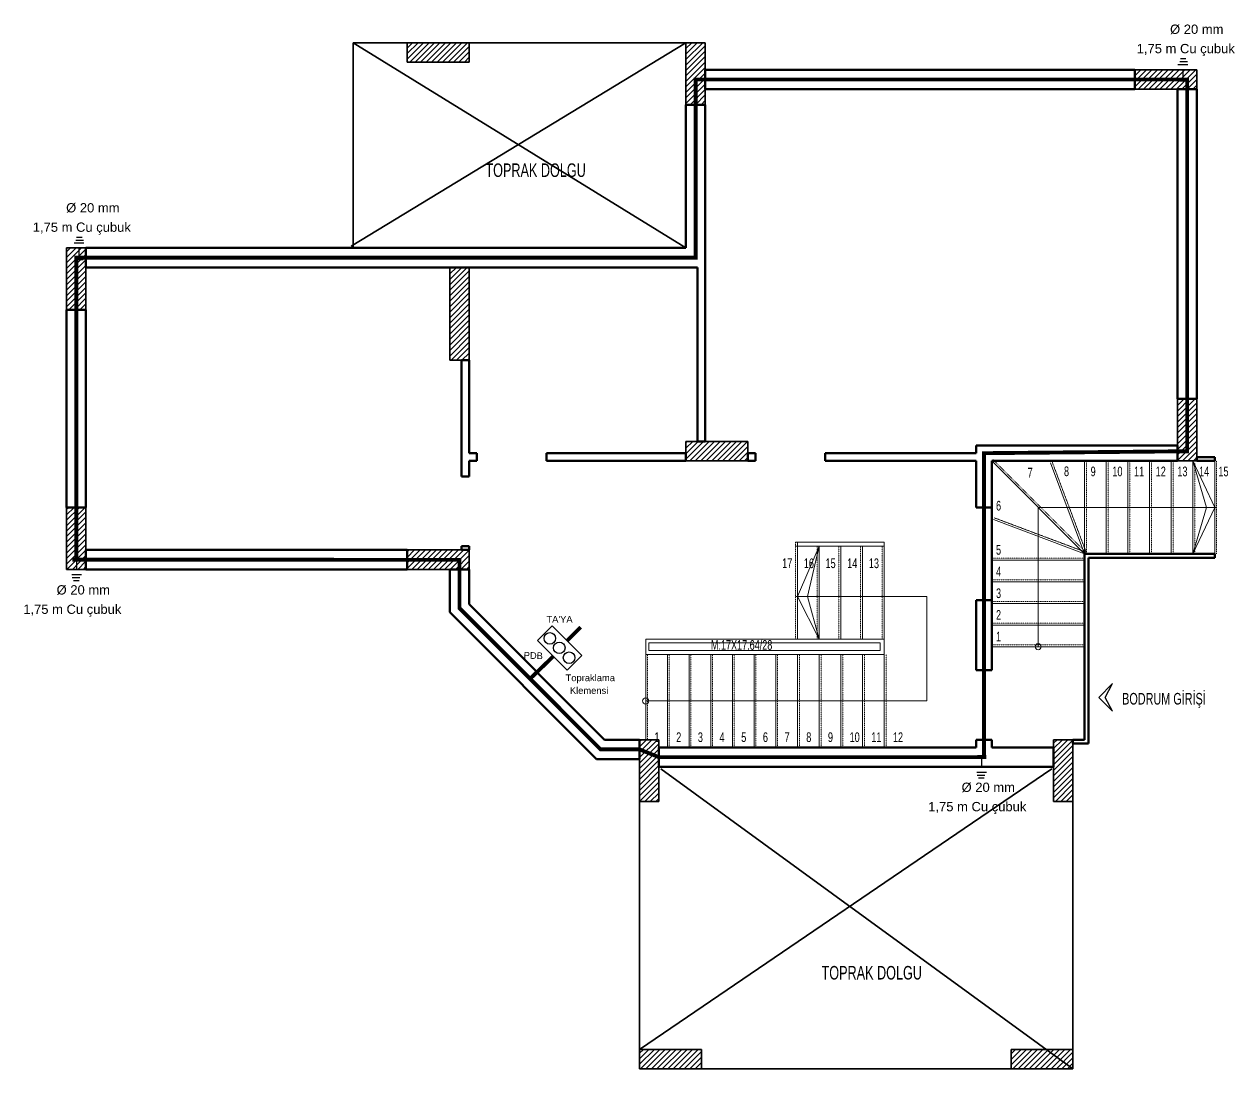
# Model space of a CAD drawing. Header units: millimetres. Extents: x -1928 to 11205, y 969 to 2843.
# Drawn here: x -643 to 921, y 1303 to 2652 of the extents above; entities that cross this region are included whole.
import ezdxf
from ezdxf.enums import TextEntityAlignment as Align

# ---------------------------------------------------------------- set-up
doc = ezdxf.new("R2010")
doc.units = ezdxf.units.MM
for name, pattern in [('__ZG_T_P__9', [0.1, 0, -0.1]), ('DASHDOT', [25.4, 12.7, -6.35, 0, -6.35]), ('DASHED', [19.05, 12.7, -6.35])]:
    doc.linetypes.add(name, pattern=pattern)
doc.layers.add('DUVAR', color=7, linetype='Continuous', lineweight=25)
doc.layers.add('ZİL', color=53, linetype='DASHDOT', lineweight=20)
doc.layers.add('GÖRÜNÜŞLER', color=8, linetype='Continuous')
doc.layers.add('Tarama', color=42, linetype='Continuous')
doc.styles.add('ARIAL', font='arial.ttf')
doc.styles.add('TXTX', font='arial.ttf')

# ---------------------------------------------------------------- blocks, each defined once
blk = doc.blocks.new('Topraklama Klemensi')
at = {"layer": 'GÖRÜNÜŞLER'}
for p, q in [((-26.75, 27.125), (0, 27.125)), ((-26.75, -27.125), (-26.75, 27.125)), ((0, 27.125), (0, -27.125)), ((0, -27.125), (-26.75, -27.125))]:
    blk.add_line(p, q, dxfattribs=at)
for centre in [(-13.25, 17.625), (-13.25, -0.375), (-13.25, -17.625)]:
    blk.add_circle(centre, 7.5, dxfattribs=at)

msp = doc.modelspace()

# ---------------------------------------------------------------- linework, layer by layer
at = {"color": 3, "linetype": 'DASHED', "lineweight": 25}
for p, q in [((860.5, 2599.4), (847.6, 2599.4)), ((859.9, 2603.2), (850.1, 2603.2)), ((858.1, 2606.9), (851, 2606.9)), ((854.3, 2580), (854.3, 2599.4)), ((-565.4, 2368.8), (-578.3, 2368.8)), ((-566.1, 2372.5), (-575.8, 2372.5)), ((-567.8, 2376.3), (-574.9, 2376.3)), ((-571.6, 2349.4), (-571.6, 2368.8)), ((-575, 1960.2), (-575, 1940.9)), ((-581.2, 1940.9), (-568.3, 1940.9)), ((-580.5, 1937.1), (-570.7, 1937.1)), ((-578.7, 1933.4), (-571.7, 1933.4)), ((594.1, 1705.3), (594.1, 1685.9)), ((587.9, 1685.9), (600.8, 1685.9)), ((588.6, 1682.1), (598.3, 1682.1)), ((590.3, 1678.4), (597.4, 1678.4))]:
    msp.add_line(p, q, dxfattribs=at)
at = {"const_width": 5}
msp.add_lwpolyline([(59.1, 1855.9), (76.2, 1873)], dxfattribs=at)
at = {"layer": 'DUVAR', "linetype": 'ByBlock', "lineweight": 35}
for p, q in [((212.2, 2627.7), (-220.3, 2365.2)), ((-217.8, 2362.7), (-217.8, 2627.7)), ((-217.8, 2627.7), (212.2, 2627.7)), ((212.2, 2362.7), (-217.8, 2627.7)), ((-147.8, 2613.7), (-133.8, 2627.7)), ((-147.8, 2606.6), (-126.7, 2627.7)), ((-147.8, 2620.8), (-140.8, 2627.7)), ((-67.8, 2627.7), (-147.8, 2627.7)), ((-147.8, 2627.7), (-147.8, 2602.7)), ((-144.6, 2602.7), (-119.6, 2627.7)), ((-137.5, 2602.7), (-112.5, 2627.7)), ((-130.5, 2602.7), (-105.5, 2627.7)), ((-123.4, 2602.7), (-98.4, 2627.7)), ((-116.3, 2602.7), (-91.3, 2627.7)), ((-109.3, 2602.7), (-84.3, 2627.7)), ((-102.2, 2602.7), (-77.2, 2627.7)), ((-95.1, 2602.7), (-70.1, 2627.7)), ((-67.8, 2602.7), (-67.8, 2627.7)), ((212.2, 2606), (233.9, 2627.7)), ((212.2, 2620.2), (219.8, 2627.7)), ((212.2, 2613.1), (226.9, 2627.7)), ((212.2, 2627.2), (212.7, 2627.7)), ((237.2, 2627.7), (212.2, 2627.7)), ((212.2, 2627.7), (212.2, 2547.7)), ((237.2, 2592.7), (237.2, 2627.7)), ((-88, 2602.7), (-67.8, 2623)), ((-81, 2602.7), (-67.8, 2615.9)), ((212.2, 2598.9), (237.2, 2623.9)), ((212.2, 2591.9), (237.2, 2616.9)), ((-147.8, 2602.7), (-67.8, 2602.7)), ((-73.9, 2602.7), (-67.8, 2608.9)), ((212.2, 2584.8), (237.2, 2609.8)), ((212.2, 2577.7), (237.2, 2602.7)), ((212.2, 2570.7), (237.2, 2595.7)), ((212.2, 2563.6), (237.2, 2588.6)), ((212.2, 2556.5), (237.2, 2581.5)), ((237.2, 2567.7), (237.2, 2592.7)), ((792.2, 2577.9), (807.1, 2592.7)), ((792.2, 2592), (792.9, 2592.7)), ((792.2, 2570.8), (814.1, 2592.7)), ((792.2, 2585), (800, 2592.7)), ((792.2, 2592.7), (792.2, 2567.7)), ((872.2, 2592.7), (792.2, 2592.7)), ((796.2, 2567.7), (821.2, 2592.7)), ((803.3, 2567.7), (828.3, 2592.7)), ((810.3, 2567.7), (835.3, 2592.7)), ((817.4, 2567.7), (842.4, 2592.7)), ((824.5, 2567.7), (849.5, 2592.7)), ((831.6, 2567.7), (856.6, 2592.7)), ((838.6, 2567.7), (863.6, 2592.7)), ((845.7, 2567.7), (870.7, 2592.7)), ((852.8, 2567.7), (872.2, 2587.2)), ((872.2, 2567.7), (872.2, 2592.7)), ((212.2, 2549.4), (237.2, 2574.4)), ((217.6, 2547.7), (237.2, 2567.4)), ((237.2, 2547.7), (237.2, 2567.7)), ((792.2, 2567.7), (847.2, 2567.7)), ((847.2, 2567.7), (872.2, 2567.7)), ((859.8, 2567.7), (872.2, 2580.1)), ((866.9, 2567.7), (872.2, 2573)), ((224.7, 2547.7), (237.2, 2560.3)), ((231.7, 2547.7), (237.2, 2553.2)), ((212.2, 2547.7), (237.2, 2547.7)), ((-587.8, 2343.4), (-568.5, 2362.7)), ((-587.8, 2357.6), (-582.6, 2362.7)), ((-587.8, 2350.5), (-575.5, 2362.7)), ((-562.8, 2362.7), (-587.8, 2362.7)), ((-587.8, 2362.7), (-587.8, 2282.7)), ((-587.8, 2336.3), (-562.8, 2361.3)), ((-562.8, 2337.7), (-562.8, 2362.7)), ((-587.8, 2329.3), (-562.8, 2354.3)), ((-587.8, 2322.2), (-562.8, 2347.2)), ((-587.8, 2315.1), (-562.8, 2340.1)), ((-587.8, 2308.1), (-562.8, 2333.1)), ((-562.8, 2282.7), (-562.8, 2337.7)), ((-92.8, 2315.2), (-70.2, 2337.7)), ((-92.8, 2329.3), (-84.3, 2337.7)), ((-92.8, 2322.2), (-77.3, 2337.7)), ((-92.8, 2336.4), (-91.4, 2337.7)), ((-67.8, 2337.7), (-92.8, 2337.7)), ((-92.8, 2337.7), (-92.8, 2217.7)), ((-92.8, 2308.1), (-67.8, 2333.1)), ((-67.8, 2217.7), (-67.8, 2337.7)), ((-587.8, 2301), (-562.8, 2326)), ((-587.8, 2293.9), (-562.8, 2318.9)), ((-92.8, 2301), (-67.8, 2326)), ((-92.8, 2293.9), (-67.8, 2318.9)), ((-587.8, 2286.8), (-562.8, 2311.8)), ((-584.8, 2282.7), (-562.8, 2304.8)), ((-92.8, 2286.9), (-67.8, 2311.9)), ((-92.8, 2279.8), (-67.8, 2304.8)), ((-577.7, 2282.7), (-562.8, 2297.7)), ((-570.7, 2282.7), (-562.8, 2290.6)), ((-563.6, 2282.7), (-562.8, 2283.6)), ((-92.8, 2272.7), (-67.8, 2297.7)), ((-92.8, 2265.7), (-67.8, 2290.7)), ((-92.8, 2258.6), (-67.8, 2283.6)), ((-587.8, 2282.7), (-562.8, 2282.7)), ((-92.8, 2251.5), (-67.8, 2276.5)), ((-92.8, 2244.4), (-67.8, 2269.4)), ((-92.8, 2237.4), (-67.8, 2262.4)), ((-92.8, 2230.3), (-67.8, 2255.3)), ((-92.8, 2223.2), (-67.8, 2248.2)), ((-91.2, 2217.7), (-67.8, 2241.2)), ((-84.1, 2217.7), (-67.8, 2234.1)), ((-77.1, 2217.7), (-67.8, 2227)), ((-92.8, 2217.7), (-77.8, 2217.7)), ((-77.8, 2217.7), (-67.8, 2217.7)), ((-70, 2217.7), (-67.8, 2219.9)), ((847.2, 2152.1), (862.9, 2167.7)), ((847.2, 2166.2), (848.7, 2167.7)), ((847.2, 2145), (870, 2167.7)), ((847.2, 2159.1), (855.8, 2167.7)), ((872.2, 2167.7), (847.2, 2167.7)), ((847.2, 2167.7), (847.2, 2107.7)), ((847.2, 2137.9), (872.2, 2162.9)), ((872.2, 2092.7), (872.2, 2167.7)), ((847.2, 2130.9), (872.2, 2155.9)), ((847.2, 2123.8), (872.2, 2148.8)), ((847.2, 2116.7), (872.2, 2141.7)), ((847.2, 2109.6), (872.2, 2134.6)), ((847.2, 2102.6), (872.2, 2127.6)), ((212.2, 2096.9), (228.1, 2112.7)), ((212.2, 2111), (213.9, 2112.7)), ((212.2, 2089.8), (235.1, 2112.7)), ((212.2, 2104), (221, 2112.7)), ((212.2, 2112.7), (212.2, 2097.7)), ((227.2, 2112.7), (212.2, 2112.7)), ((217.2, 2087.7), (242.2, 2112.7)), ((224.3, 2087.7), (249.3, 2112.7)), ((237.2, 2112.7), (227.2, 2112.7)), ((231.3, 2087.7), (256.3, 2112.7)), ((292.2, 2112.7), (237.2, 2112.7)), ((238.4, 2087.7), (263.4, 2112.7)), ((245.5, 2087.7), (270.5, 2112.7)), ((252.6, 2087.7), (277.6, 2112.7)), ((259.6, 2087.7), (284.6, 2112.7)), ((266.7, 2087.7), (291.7, 2112.7)), ((292.2, 2097.7), (292.2, 2112.7)), ((847.2, 2095.5), (872.2, 2120.5)), ((847.2, 2088.4), (872.2, 2113.4)), ((212.2, 2097.7), (212.2, 2087.7)), ((273.8, 2087.7), (292.2, 2106.2)), ((280.8, 2087.7), (292.2, 2099.1)), ((292.2, 2087.7), (292.2, 2097.7)), ((847.2, 2107.7), (847.2, 2087.7)), ((853.6, 2087.7), (872.2, 2106.4)), ((860.7, 2087.7), (872.2, 2099.3)), ((212.2, 2087.7), (292.2, 2087.7)), ((287.9, 2087.7), (292.2, 2092)), ((847.2, 2087.7), (872.2, 2087.7)), ((867.7, 2087.7), (872.2, 2092.2)), ((872.2, 2087.7), (872.2, 2092.7)), ((-587.8, 2004), (-564, 2027.7)), ((-587.8, 2018.1), (-578.2, 2027.7)), ((-587.8, 2011.1), (-571.1, 2027.7)), ((-587.8, 2025.2), (-585.3, 2027.7)), ((-562.8, 2027.7), (-587.8, 2027.7)), ((-587.8, 2027.7), (-587.8, 1947.7)), ((-587.8, 1996.9), (-562.8, 2021.9)), ((-562.8, 1972.7), (-562.8, 2027.7)), ((-587.8, 1989.9), (-562.8, 2014.9)), ((-587.8, 1982.8), (-562.8, 2007.8)), ((-587.8, 1975.7), (-562.8, 2000.7)), ((-587.8, 1968.6), (-562.8, 1993.6)), ((-587.8, 1961.6), (-562.8, 1986.6)), ((-587.8, 1954.5), (-562.8, 1979.5)), ((-587.5, 1947.7), (-562.8, 1972.4)), ((-562.8, 1947.7), (-562.8, 1972.7)), ((-147.8, 1949), (-124.1, 1972.7)), ((-147.8, 1963.2), (-138.2, 1972.7)), ((-147.8, 1956.1), (-131.1, 1972.7)), ((-147.8, 1970.2), (-145.3, 1972.7)), ((-147.8, 1972.7), (-147.8, 1947.7)), ((-77.8, 1972.7), (-147.8, 1972.7)), ((-142, 1947.7), (-117, 1972.7)), ((-134.9, 1947.7), (-109.9, 1972.7)), ((-127.9, 1947.7), (-102.9, 1972.7)), ((-120.8, 1947.7), (-95.8, 1972.7)), ((-113.7, 1947.7), (-88.7, 1972.7)), ((-106.6, 1947.7), (-81.6, 1972.7)), ((-99.6, 1947.7), (-74.6, 1972.7)), ((-92.5, 1947.7), (-67.8, 1972.5)), ((-67.8, 1972.7), (-77.8, 1972.7)), ((-67.8, 1947.7), (-67.8, 1972.7)), ((-580.4, 1947.7), (-562.8, 1965.4)), ((-573.3, 1947.7), (-562.8, 1958.3)), ((-85.4, 1947.7), (-67.8, 1965.4)), ((-78.4, 1947.7), (-67.8, 1958.3)), ((-587.8, 1947.7), (-562.8, 1947.7)), ((-566.3, 1947.7), (-562.8, 1951.2)), ((-147.8, 1947.7), (-92.8, 1947.7)), ((-92.8, 1947.7), (-77.8, 1947.7)), ((-77.8, 1947.7), (-67.8, 1947.7)), ((-71.3, 1947.7), (-67.8, 1951.2)), ((152.2, 1711.6), (168.3, 1727.7)), ((152.2, 1725.8), (154.2, 1727.7)), ((152.2, 1704.6), (175.4, 1727.7)), ((152.2, 1718.7), (161.3, 1727.7)), ((177.2, 1727.7), (152.2, 1727.7)), ((152.2, 1727.7), (152.2, 1717.7)), ((152.2, 1697.5), (177.2, 1722.5)), ((177.2, 1717.7), (177.2, 1727.7)), ((687.2, 1709.2), (705.7, 1727.7)), ((687.2, 1723.4), (691.6, 1727.7)), ((687.2, 1716.3), (698.7, 1727.7)), ((712.2, 1727.7), (687.2, 1727.7)), ((687.2, 1727.7), (687.2, 1717.7)), ((687.2, 1702.2), (712.2, 1727.2)), ((712.2, 1722.7), (712.2, 1727.7)), ((712.2, 1647.7), (712.2, 1722.7)), ((152.2, 1717.7), (152.2, 1702.7)), ((152.2, 1690.4), (177.2, 1715.4)), ((152.2, 1683.3), (177.2, 1708.3)), ((177.2, 1692.7), (177.2, 1717.7)), ((687.2, 1695.1), (712.2, 1720.1)), ((687.2, 1717.7), (687.2, 1692.7)), ((687.2, 1688), (712.2, 1713)), ((687.2, 1680.9), (712.2, 1705.9)), ((152.2, 1702.7), (152.2, 1647.7)), ((152.2, 1676.3), (177.2, 1701.3)), ((152.2, 1669.2), (177.2, 1694.2)), ((152.2, 1327.7), (684.7, 1690.2)), ((177.2, 1647.7), (177.2, 1692.7)), ((179.7, 1690.2), (712.2, 1302.7)), ((687.2, 1673.9), (712.2, 1698.9)), ((687.2, 1692.7), (687.2, 1647.7)), ((687.2, 1666.8), (712.2, 1691.8)), ((152.2, 1662.1), (177.2, 1687.1)), ((152.2, 1655.1), (177.2, 1680.1)), ((687.2, 1659.7), (712.2, 1684.7)), ((687.2, 1652.7), (712.2, 1677.7)), ((152.2, 1648), (177.2, 1673)), ((159, 1647.7), (177.2, 1665.9)), ((166.1, 1647.7), (177.2, 1658.8)), ((689.4, 1647.7), (712.2, 1670.6)), ((696.4, 1647.7), (712.2, 1663.5)), ((152.2, 1327.7), (152.2, 1647.7)), ((152.2, 1647.7), (177.2, 1647.7)), ((173.2, 1647.7), (177.2, 1651.8)), ((687.2, 1647.7), (712.2, 1647.7)), ((703.5, 1647.7), (712.2, 1656.4)), ((710.6, 1647.7), (712.2, 1649.4)), ((712.2, 1327.7), (712.2, 1647.7)), ((152.2, 1315.6), (164.3, 1327.7)), ((152.2, 1308.6), (171.4, 1327.7)), ((152.2, 1322.7), (157.2, 1327.7)), ((152.2, 1327.7), (152.2, 1302.7)), ((232.2, 1327.7), (152.2, 1327.7)), ((153.5, 1302.7), (178.5, 1327.7)), ((160.5, 1302.7), (185.5, 1327.7)), ((167.6, 1302.7), (192.6, 1327.7)), ((174.7, 1302.7), (199.7, 1327.7)), ((181.7, 1302.7), (206.7, 1327.7)), ((188.8, 1302.7), (213.8, 1327.7)), ((195.9, 1302.7), (220.9, 1327.7)), ((202.9, 1302.7), (227.9, 1327.7)), ((210, 1302.7), (232.2, 1324.9)), ((217.1, 1302.7), (232.2, 1317.9)), ((232.2, 1302.7), (232.2, 1327.7)), ((632.2, 1314.8), (645.1, 1327.7)), ((632.2, 1307.7), (652.2, 1327.7)), ((632.2, 1321.9), (638.1, 1327.7)), ((632.2, 1327.7), (632.2, 1302.7)), ((712.2, 1327.7), (632.2, 1327.7)), ((634.3, 1302.7), (659.3, 1327.7)), ((641.4, 1302.7), (666.4, 1327.7)), ((648.4, 1302.7), (673.4, 1327.7)), ((655.5, 1302.7), (680.5, 1327.7)), ((662.6, 1302.7), (687.6, 1327.7)), ((669.6, 1302.7), (694.6, 1327.7)), ((676.7, 1302.7), (701.7, 1327.7)), ((683.8, 1302.7), (708.8, 1327.7)), ((690.9, 1302.7), (712.2, 1324.1)), ((697.9, 1302.7), (712.2, 1317)), ((712.2, 1302.7), (712.2, 1327.7)), ((152.2, 1302.7), (232.2, 1302.7)), ((224.2, 1302.7), (232.2, 1310.8)), ((231.2, 1302.7), (232.2, 1303.7)), ((232.2, 1302.7), (632.2, 1302.7)), ((632.2, 1302.7), (712.2, 1302.7)), ((705, 1302.7), (712.2, 1310)), ((712.1, 1302.7), (712.2, 1302.9))]:
    msp.add_line(p, q, dxfattribs=at)
at = {"layer": 'DUVAR', "linetype": 'ByBlock'}
for p, q in [((224.7, 2576.1), (224.7, 2580.2)), ((228.9, 2580.2), (224.7, 2580.2)), ((859.7, 2580.2), (856.7, 2580.2)), ((859.7, 2580.2), (859.7, 2578.7)), ((224.7, 2350.2), (224.7, 2362.7)), ((-573.9, 2350.2), (-575.3, 2350.2)), ((-575.3, 2348.8), (-575.3, 2350.2)), ((212.2, 2350.2), (224.7, 2350.2)), ((597.2, 2097.7), (597.2, 2094.8)), ((597.2, 2097.7), (601.7, 2097.7)), ((859.7, 2100.2), (854.2, 2100.2)), ((859.7, 2100.2), (859.7, 2105.2)), ((-575.3, 1960.2), (-575.3, 1963.5)), ((-562.8, 1960.2), (-575.3, 1960.2)), ((-80.3, 1960.2), (-85.1, 1960.2)), ((-80.3, 1947.7), (-80.3, 1960.2)), ((-80.3, 1897.6), (-80.3, 1904.3)), ((102, 1715.2), (93.9, 1723.3)), ((150.2, 1715.2), (152.2, 1715.2)), ((177.2, 1705.2), (175.7, 1705.8)), ((597.2, 1705.2), (587.2, 1705.2)), ((597.2, 1717.7), (597.2, 1705.2))]:
    msp.add_line(p, q, dxfattribs=at)
at = {"layer": 'DUVAR', "linetype": 'ByBlock', "lineweight": 50}
for p, q in [((792.2, 2592.7), (237.2, 2592.7)), ((237.2, 2592.7), (237.2, 2567.7)), ((792.2, 2567.7), (792.2, 2592.7)), ((237.2, 2567.7), (792.2, 2567.7)), ((872.2, 2567.7), (847.2, 2567.7)), ((847.2, 2567.7), (847.2, 2167.7)), ((872.2, 2167.7), (872.2, 2567.7)), ((212.2, 2547.7), (212.2, 2362.7)), ((237.2, 2547.7), (212.2, 2547.7)), ((237.2, 2362.7), (237.2, 2547.7)), ((212.2, 2362.7), (-562.8, 2362.7)), ((-562.8, 2362.7), (-562.8, 2337.7)), ((237.2, 2337.7), (237.2, 2362.7)), ((-562.8, 2337.7), (-92.8, 2337.7)), ((-92.8, 2337.7), (-67.8, 2337.7)), ((-67.8, 2337.7), (227.2, 2337.7)), ((227.2, 2337.7), (227.2, 2112.7)), ((237.2, 2112.7), (237.2, 2337.7)), ((-562.8, 2282.7), (-587.8, 2282.7)), ((-587.8, 2282.7), (-587.8, 2027.7)), ((-562.8, 2027.7), (-562.8, 2282.7)), ((-77.8, 2217.7), (-77.8, 2067.7)), ((-67.8, 2217.7), (-77.8, 2217.7)), ((-67.8, 2097.7), (-67.8, 2217.7)), ((847.2, 2167.7), (872.2, 2167.7)), ((227.2, 2112.7), (237.2, 2112.7)), ((-57.8, 2097.7), (-67.8, 2097.7)), ((-57.8, 2097.7), (-57.8, 2087.7)), ((32.2, 2087.7), (32.2, 2097.7)), ((212.2, 2097.7), (32.2, 2097.7)), ((212.2, 2087.7), (212.2, 2097.7)), ((302.2, 2097.7), (292.2, 2097.7)), ((292.2, 2097.7), (292.2, 2087.7)), ((302.2, 2097.7), (302.2, 2087.7)), ((392.2, 2087.7), (392.2, 2097.7)), ((587.2, 2097.7), (392.2, 2097.7)), ((607.2, 2107.7), (587.2, 2107.7)), ((587.2, 2107.7), (587.2, 2097.7)), ((847.2, 2107.7), (607.2, 2107.7)), ((847.2, 2087.7), (847.2, 2107.7)), ((-67.8, 2087.7), (-57.8, 2087.7)), ((-67.8, 2067.7), (-67.8, 2087.7)), ((32.2, 2087.7), (212.2, 2087.7)), ((292.2, 2087.7), (302.2, 2087.7)), ((392.2, 2087.7), (587.2, 2087.7)), ((587.2, 2087.7), (587.2, 2027.7)), ((607.2, 2027.7), (607.2, 2087.7)), ((607.2, 2087.7), (847.2, 2087.7)), ((895.2, 2092.7), (872.2, 2092.7)), ((872.2, 2092.7), (872.2, 2087.7)), ((872.2, 2087.7), (895.2, 2087.7)), ((895.2, 2087.7), (895.2, 2092.7)), ((-67.8, 2067.7), (-77.8, 2067.7)), ((-587.8, 2027.7), (-562.8, 2027.7)), ((607.2, 2027.7), (587.2, 2027.7)), ((607.2, 1907.7), (607.2, 2027.7)), ((-147.8, 1972.7), (-562.8, 1972.7)), ((-562.8, 1972.7), (-562.8, 1947.7)), ((-147.8, 1947.7), (-147.8, 1972.7)), ((-77.8, 1977.7), (-67.8, 1977.7)), ((-77.8, 1977.7), (-77.8, 1972.7)), ((-77.8, 1972.7), (-67.8, 1972.7)), ((-67.8, 1972.7), (-67.8, 1977.7)), ((727.2, 1727.7), (727.2, 1967.7)), ((727.2, 1967.7), (727.2, 1727.7)), ((729.2, 1967.7), (727.2, 1967.7)), ((867.2, 1967.7), (729.2, 1967.7)), ((732.2, 1962.7), (867.2, 1962.7)), ((732.2, 1722.7), (732.2, 1962.7)), ((895.2, 1967.7), (867.2, 1967.7)), ((867.2, 1962.7), (895.2, 1962.7)), ((895.2, 1962.7), (895.2, 1967.7)), ((-562.8, 1947.7), (-147.8, 1947.7)), ((-67.8, 1947.7), (-92.8, 1947.7)), ((-92.8, 1947.7), (-92.8, 1892.4)), ((-67.8, 1902.7), (-67.8, 1947.7)), ((-92.8, 1892.4), (96.9, 1702.7)), ((107.2, 1727.7), (-67.8, 1902.7)), ((587.2, 1907.7), (607.2, 1907.7)), ((587.2, 1907.7), (587.2, 1817.7)), ((607.2, 1817.7), (607.2, 1907.7)), ((607.2, 1817.7), (587.2, 1817.7)), ((152.2, 1727.7), (107.2, 1727.7)), ((152.2, 1717.7), (152.2, 1727.7)), ((587.2, 1727.7), (607.2, 1727.7)), ((587.2, 1727.7), (587.2, 1717.7)), ((607.2, 1717.7), (607.2, 1727.7)), ((727.2, 1727.7), (712.2, 1727.7)), ((712.2, 1727.7), (712.2, 1722.7)), ((712.2, 1722.7), (727.2, 1722.7)), ((727.2, 1722.7), (732.2, 1722.7)), ((152.2, 1702.7), (152.2, 1717.7)), ((587.2, 1717.7), (177.2, 1717.7)), ((177.2, 1717.7), (177.2, 1692.7)), ((687.2, 1717.7), (607.2, 1717.7)), ((687.2, 1692.7), (687.2, 1717.7)), ((96.9, 1702.7), (152.2, 1702.7)), ((177.2, 1692.7), (587.2, 1692.7)), ((587.2, 1692.7), (607.2, 1692.7)), ((607.2, 1692.7), (687.2, 1692.7))]:
    msp.add_line(p, q, dxfattribs=at)
at = {"layer": 'DUVAR', "linetype": 'ByBlock', "lineweight": 13}
for p, q in [((727.2, 1967.7), (607.2, 2087.7)), ((727.2, 1967.7), (683.1, 2085.2)), ((727.2, 1967.7), (727.2, 2087.7)), ((755.2, 1967.7), (755.2, 2087.7)), ((783.2, 1967.7), (783.2, 2087.7)), ((811.2, 1967.7), (811.2, 2087.7)), ((839.2, 1967.7), (839.2, 2087.7)), ((867.2, 1967.7), (867.2, 2087.7)), ((895.2, 2027.7), (867.2, 2087.7)), ((867.2, 2087.7), (884.8, 2027.7)), ((895.2, 1967.7), (895.2, 2087.7)), ((667.2, 1847.7), (667.2, 2027.7)), ((897.7, 2027.7), (667.2, 2027.7)), ((884.8, 2027.7), (867.2, 1967.7)), ((867.2, 1967.7), (895.2, 2027.7)), ((727.2, 1967.7), (609.7, 2011.9)), ((353.7, 1982.7), (468.2, 1982.7)), ((353.7, 1977.7), (468.2, 1977.7)), ((356.2, 1857.7), (356.2, 1982.7)), ((356.2, 1912.7), (384.2, 1977.7)), ((384.2, 1977.7), (369.2, 1912.7)), ((384.2, 1857.7), (384.2, 1977.7)), ((412.2, 1857.7), (412.2, 1977.7)), ((440.2, 1857.7), (440.2, 1977.7)), ((468.2, 1837.7), (468.2, 1982.7)), ((608.2, 1959.7), (727.2, 1959.7)), ((608.2, 1931.7), (727.2, 1931.7)), ((353.7, 1912.7), (523.2, 1912.7)), ((384.2, 1857.7), (356.2, 1912.7)), ((369.2, 1912.7), (384.2, 1857.7)), ((523.2, 1912.7), (523.2, 1777.7)), ((607.2, 1817.7), (607.2, 1897.7)), ((608.2, 1903.7), (727.2, 1903.7)), ((608.2, 1875.7), (727.2, 1875.7)), ((160.2, 1857.7), (468.2, 1857.7)), ((160.2, 1857.7), (160.2, 1727.7)), ((164.2, 1852.7), (463.2, 1852.7)), ((164.2, 1842.7), (164.2, 1852.7)), ((463.2, 1852.7), (463.2, 1842.7)), ((608.2, 1847.7), (727.2, 1847.7)), ((468.2, 1837.7), (160.2, 1837.7)), ((463.2, 1842.7), (164.2, 1842.7)), ((188.2, 1837.7), (188.2, 1717.7)), ((216.2, 1837.7), (216.2, 1717.7)), ((244.2, 1837.7), (244.2, 1717.7)), ((272.2, 1837.7), (272.2, 1717.7)), ((300.2, 1837.7), (300.2, 1717.7)), ((328.2, 1837.7), (328.2, 1717.7)), ((356.2, 1837.7), (356.2, 1717.7)), ((384.2, 1837.7), (384.2, 1717.7)), ((412.2, 1837.7), (412.2, 1717.7)), ((440.2, 1837.7), (440.2, 1717.7)), ((468.2, 1837.7), (468.2, 1717.7)), ((160.2, 1777.7), (523.2, 1777.7))]:
    msp.add_line(p, q, dxfattribs=at)
at = {"layer": 'DUVAR', "linetype": '__ZG_T_P__9', "lineweight": 13}
for p, q in [((729, 1969.5), (609, 2089.5)), ((729.6, 1968.6), (685.4, 2086.1)), ((729.7, 1967.7), (729.7, 2087.7)), ((757.7, 1967.7), (757.7, 2087.7)), ((785.7, 1967.7), (785.7, 2087.7)), ((813.7, 1967.7), (813.7, 2087.7)), ((841.7, 1967.7), (841.7, 2087.7)), ((869.7, 1967.7), (869.7, 2085.2)), ((897.7, 1967.7), (897.7, 2087.7)), ((728.1, 1970.1), (610.6, 2014.2)), ((353.7, 1857.7), (353.7, 1982.7)), ((381.7, 1857.7), (381.7, 1977.7)), ((409.7, 1857.7), (409.7, 1977.7)), ((437.7, 1857.7), (437.7, 1977.7)), ((465.7, 1857.7), (465.7, 1977.7)), ((608.2, 1962.2), (727.2, 1962.2)), ((608.2, 1934.2), (727.2, 1934.2)), ((608.2, 1906.2), (727.2, 1906.2)), ((608.2, 1878.2), (727.2, 1878.2)), ((608.2, 1850.2), (727.2, 1850.2)), ((727.2, 1847.7), (702.2, 1847.7)), ((162.7, 1837.7), (162.7, 1727.7)), ((190.7, 1837.7), (190.7, 1717.7)), ((218.7, 1837.7), (218.7, 1717.7)), ((246.7, 1837.7), (246.7, 1717.7)), ((274.7, 1837.7), (274.7, 1717.7)), ((302.7, 1837.7), (302.7, 1717.7)), ((330.7, 1837.7), (330.7, 1717.7)), ((358.7, 1837.7), (358.7, 1717.7)), ((386.7, 1837.7), (386.7, 1717.7)), ((414.7, 1837.7), (414.7, 1717.7)), ((442.7, 1837.7), (442.7, 1717.7)), ((470.7, 1837.7), (470.7, 1717.7))]:
    msp.add_line(p, q, dxfattribs=at)
at = {"layer": 'DUVAR', "linetype": 'ByBlock', "lineweight": 25}
for p, q in [((763.3, 1800.1), (745.6, 1782.4)), ((753.6, 1782.4), (763.3, 1800.1)), ((745.6, 1782.4), (763.3, 1764.7)), ((763.3, 1764.7), (753.6, 1782.4))]:
    msp.add_line(p, q, dxfattribs=at)
at = {"layer": 'DUVAR', "linetype": 'ByBlock', "lineweight": 13}
for centre in [(667.2, 1847.7), (160.2, 1777.7)]:
    msp.add_circle(centre, 3.92, dxfattribs=at)
at = {"layer": 'Tarama', "const_width": 5}
for points in [[(-562.8, 1960.2), (-575.3, 1960.2), (-575.3, 2350.2), (224.7, 2350.2), (224.7, 2580.2), (859.7, 2580.2), (859.7, 2100.2), (597.2, 2097.7), (597.2, 1717.7), (597.2, 1705.2), (177.2, 1705.2), (152.2, 1715.2), (102, 1715.2), (-80.3, 1897.6), (-80.3, 1947.7), (-80.3, 1960), (-575.3, 1960.2)], [(10.9, 1806.4), (40.9, 1835.4)]]:
    msp.add_lwpolyline(points, dxfattribs=at)
at = {"layer": 'Tarama', "color": 7, "true_color": 0xffffff, "const_width": 5}
for points in [[(848.3, 2580), (859.7, 2580)], [(-577.6, 2349.4), (-566.2, 2349.4)], [(-569, 1960.3), (-580.4, 1960.3)], [(600.1, 1705.3), (588.7, 1705.3)]]:
    msp.add_lwpolyline(points, dxfattribs=at)

# ---------------------------------------------------------------- block references
at = {"rotation": 224.9999999999999}
msp.add_blockref('Topraklama Klemensi', (39.5, 1836.7), dxfattribs=at)

# ---------------------------------------------------------------- texts
at = {"layer": 'DUVAR', "color": 7, "lineweight": -2, "true_color": 0xffffff, "style": 'TXTX'}
for s, p in [('%%C 20 mm', (837.6, 2639.2)), ('1,75 m Cu çubuk ', (794.5, 2614.2)), ('%%C 20 mm', (-588.4, 2408.6)), ('1,75 m Cu çubuk ', (-631.5, 2383.6)), ('%%C 20 mm', (-600.7, 1915.2)), ('1,75 m Cu çubuk ', (-643.8, 1890.2)), ('%%C 20 mm', (568.3, 1660.3)), ('1,75 m Cu çubuk ', (525.2, 1635.3))]:
    msp.add_text(s, height=12, dxfattribs=at).set_placement(p)
at = {"layer": 'DUVAR', "linetype": 'ByBlock', "lineweight": 25, "style": 'ARIAL'}
for s, height, width, p, p2 in [('TOPRAK DOLGU', 17.5, 0.667651, (-46.8, 2454.4), (82.9, 2454.4)), ('8', 12.5, 0.672149, (700.6, 2068.1), (707.1, 2068.1)), ('9', 12.5, 0.672149, (735, 2067.9), (741.5, 2067.9)), ('10', 12.5, 0.672149, (763, 2067.9), (776.1, 2067.9)), ('11', 12.5, 0.672149, (791, 2067.9), (804.1, 2067.9)), ('12', 12.5, 0.672149, (819, 2067.9), (832.1, 2067.9)), ('13', 12.5, 0.672149, (847, 2067.9), (860.1, 2067.9)), ('14', 12.5, 0.672149, (875, 2067.9), (888.1, 2067.9)), ('15', 12.5, 0.672149, (900, 2067.9), (913.1, 2067.9)), ('7', 12.5, 0.672149, (653.6, 2066.3), (660.1, 2066.3)), ('6', 12.5, 0.672149, (612.8, 2023.6), (619.3, 2023.6)), ('5', 12.5, 0.672149, (612.8, 1966.6), (619.3, 1966.6)), ('17', 12.5, 0.672149, (336.5, 1949.3), (349.6, 1949.3)), ('16', 12.5, 0.672149, (364.5, 1949.3), (377.6, 1949.3)), ('15', 12.5, 0.672149, (392.5, 1949.3), (405.6, 1949.3)), ('14', 12.5, 0.672149, (420.5, 1949.3), (433.6, 1949.3)), ('13', 12.5, 0.672149, (448.5, 1949.3), (461.6, 1949.3)), ('4', 12.5, 0.672149, (612.8, 1938.6), (619.3, 1938.6)), ('3', 12.5, 0.672149, (612.8, 1910.6), (619.3, 1910.6)), ('2', 12.5, 0.672149, (612.8, 1882.6), (619.3, 1882.6)), ('1', 12.5, 0.672149, (612.8, 1854.6), (619.3, 1854.6)), ('M:17X17.64/28', 12.5, 0.669567, (244.5, 1843.8), (323.8, 1843.8)), ('BODRUM GİRİŞİ', 15, 0.667375, (775.7, 1773.1), (883.7, 1773.1)), ('1', 12.5, 0.672149, (171.6, 1724.7), (178.2, 1724.7)), ('2', 12.5, 0.672149, (199.6, 1724.7), (206.2, 1724.7)), ('3', 12.5, 0.672149, (227.6, 1724.7), (234.2, 1724.7)), ('4', 12.5, 0.672149, (255.6, 1724.7), (262.2, 1724.7)), ('5', 12.5, 0.672149, (283.6, 1724.7), (290.2, 1724.7)), ('6', 12.5, 0.672149, (311.6, 1724.7), (318.2, 1724.7)), ('7', 12.5, 0.672149, (339.6, 1724.7), (346.2, 1724.7)), ('8', 12.5, 0.672149, (367.6, 1724.7), (374.2, 1724.7)), ('9', 12.5, 0.672149, (395.6, 1724.7), (402.2, 1724.7)), ('10', 12.5, 0.672149, (423.6, 1724.7), (436.7, 1724.7)), ('11', 12.5, 0.672149, (451.6, 1724.7), (464.7, 1724.7)), ('12', 12.5, 0.672149, (479.6, 1724.7), (492.7, 1724.7)), ('TOPRAK DOLGU', 17.5, 0.667651, (387.4, 1418), (517.1, 1418))]:
    msp.add_text(s, height=height, dxfattribs=dict(at, width=width)).set_placement(p, p2, align=Align.FIT)
at = {"layer": 'ZİL', "linetype": 'ByBlock', "lineweight": -2, "style": 'TXTX'}
for s, p in [("TA'YA", (32, 1878.9)), ('Topraklama', (56.8, 1803.3)), ('Klemensi', (62.3, 1786.9))]:
    msp.add_text(s, height=8.64, dxfattribs=at).set_placement(p)
msp.add_text('PDB', height=8.64, rotation=357.9641, dxfattribs=at).set_placement((2.5, 1832.5))

doc.saveas('drawing.dxf')
